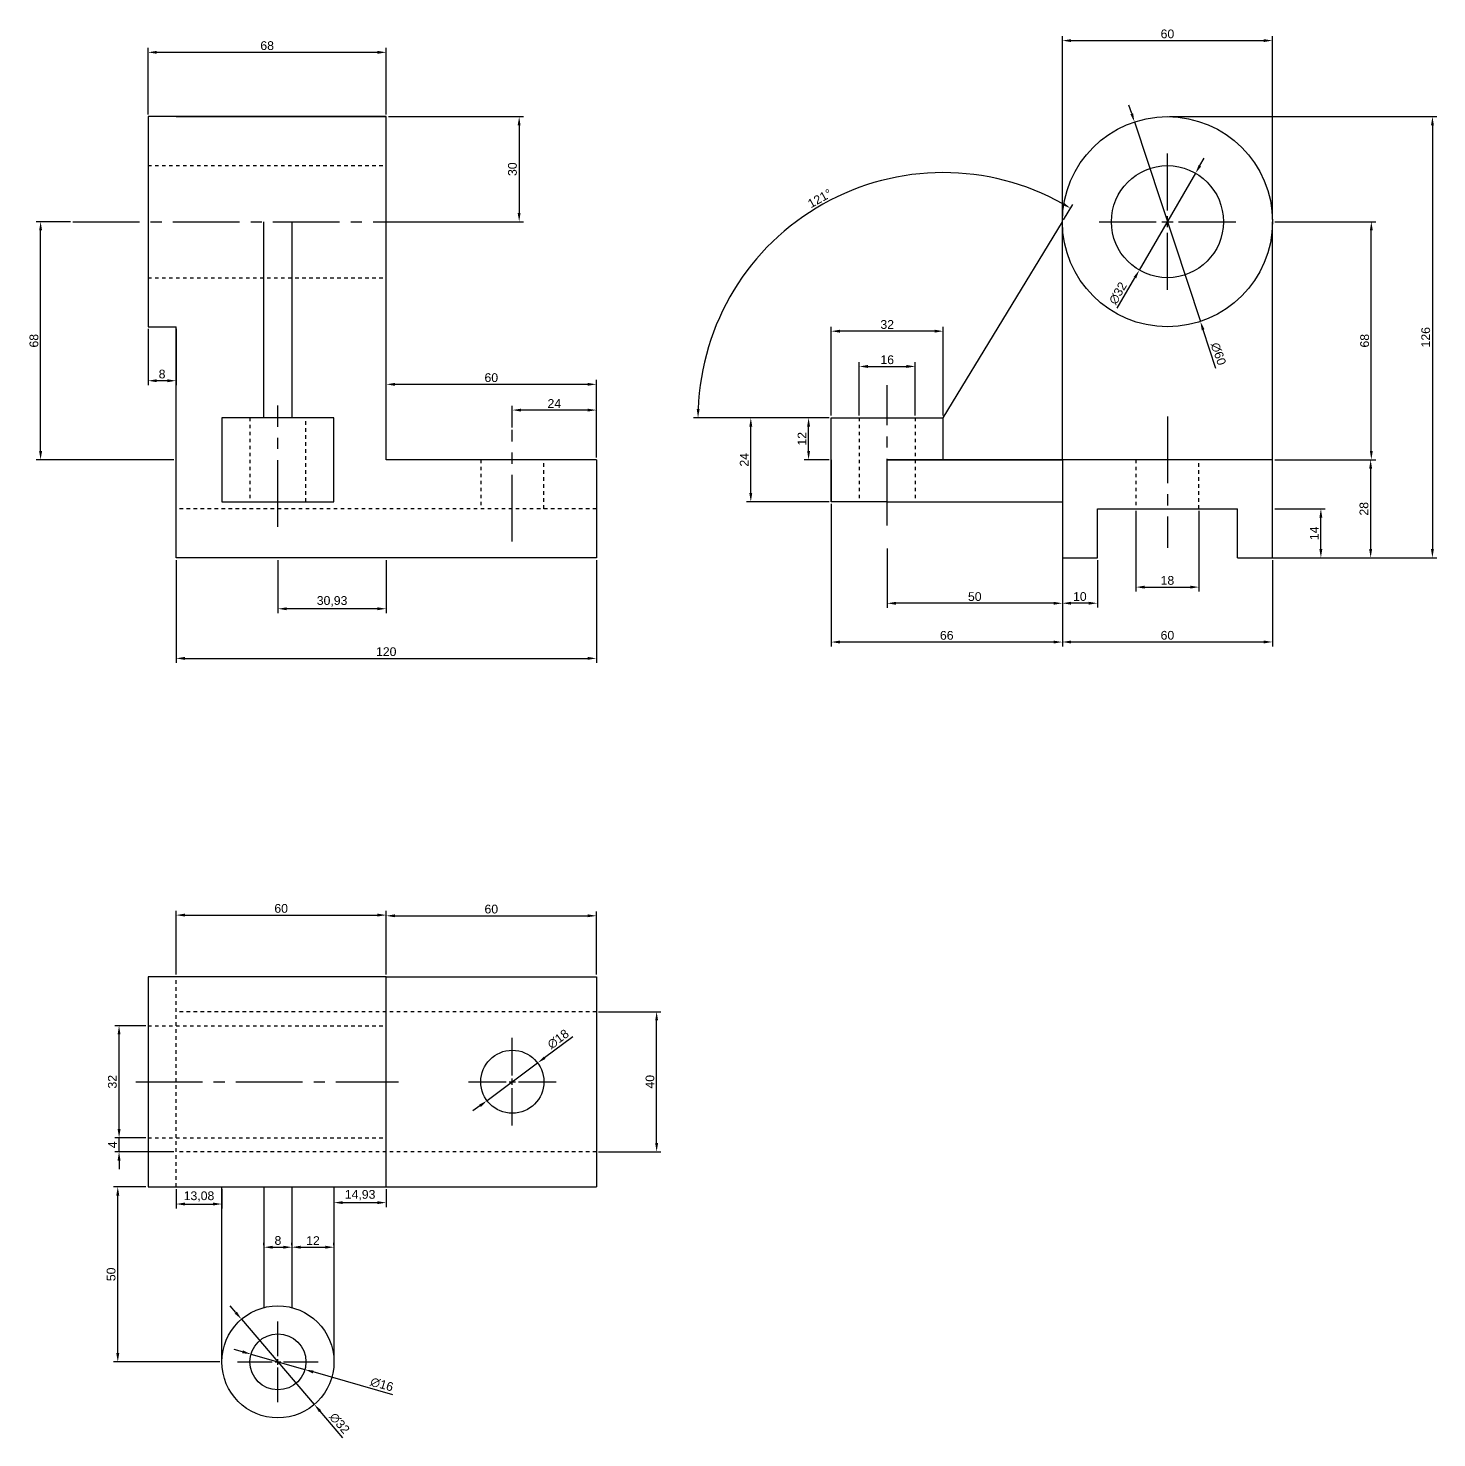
# Model space of a CAD drawing. Header units: millimetres. Extents: x 1940 to 2544, y 1760 to 2351.
# Drawn here: x 1940 to 2342.1, y 1760 to 2162.5 of the extents above; entities that cross this region are included whole.
import ezdxf

# ---------------------------------------------------------------- set-up
doc = ezdxf.new("R2010")
doc.units = ezdxf.units.MM
doc.linetypes.add('CENTRO2', pattern=[28.575, 19.05, -3.175, 3.175, -3.175])
doc.linetypes.add('JIS_02_1.0', pattern=[2, 1, -1])
doc.layers.add('yracejado', color=7, linetype='JIS_02_1.0')
doc.styles.get("Standard").update_dxf_attribs({"font": 'arial.ttf'})
doc.dimstyles.new('ISO-25', dxfattribs={"dimtxt": 2.5, "dimasz": 2.5, "dimexe": 1.25, "dimexo": 0.625, "dimtad": 1, "dimtxsty": 'Standard', "dimcen": 2.5, "dimadec": 0, "dimazin": 0, "dimtfac": 1, "dimtmove": 0, "dimatfit": 3, "dimfxl": 1, "dimarcsym": 0})

# ---------------------------------------------------------------- blocks, each defined once
blk = doc.blocks.new('*D3')
at = {"color": 0, "lineweight": -2, "transparency": 16777216}
for p, q in [((2235.23, 2107.91), (2235.23, 2160.25)), ((2237.73, 2159), (2292.73, 2159)), ((2295.23, 2107.91), (2295.23, 2160.25))]:
    blk.add_line(p, q, dxfattribs=at)
at = {"color": 0, "transparency": 16777216}
for points in [[(2237.73, 2159.41), (2237.73, 2158.58), (2235.23, 2159)], [(2292.73, 2159.41), (2292.73, 2158.58), (2295.23, 2159)]]:
    blk.add_solid(points, dxfattribs=at)
at = {"layer": 'Defpoints', "color": 0, "transparency": 16777216}
for p in [(2295.23, 2159), (2235.23, 2107.28), (2295.23, 2107.28)]:
    blk.add_point(p, dxfattribs=at)
at = {"color": 0, "transparency": 16777216, "insert": (2265.23, 2160.9), "char_height": 2.5, "attachment_point": 5}
blk.add_mtext('60', dxfattribs=at)
blk = doc.blocks.new('*D4')
at = {"color": 0, "lineweight": -2, "transparency": 16777216}
for p, q in [((2235.56, 2107.81), (2238.22, 2112.2)), ((2168.61, 2051.28), (2129.96, 2051.28))]:
    blk.add_line(p, q, dxfattribs=at)
blk.add_arc((2201.23, 2051.28), 70.02, 60.782, 177.9543, dxfattribs=at)
at = {"color": 0, "transparency": 16777216}
for points in [[(2235.62, 2112.75), (2235.2, 2112.03), (2237.57, 2111.13)], [(2131.67, 2053.77), (2130.84, 2053.79), (2131.21, 2051.28)]]:
    blk.add_solid(points, dxfattribs=at)
at = {"layer": 'Defpoints', "color": 0, "transparency": 16777216}
for p in [(2190.09, 2120.41), (2235.23, 2107.28), (2169.23, 2051.28), (2201.23, 2051.28), (2201.23, 2051.28)]:
    blk.add_point(p, dxfattribs=at)
at = {"color": 0, "transparency": 16777216, "insert": (2165.97, 2113.94), "char_height": 2.5, "attachment_point": 5, "rotation": 29.3681}
blk.add_mtext('121°', dxfattribs=at)
blk = doc.blocks.new('*D5')
at = {"color": 0, "lineweight": -2, "transparency": 16777216}
for p, q in [((2235.23, 2010.66), (2235.23, 1997.07)), ((2245.23, 2010.66), (2245.23, 1997.07)), ((2242.73, 1998.32), (2237.73, 1998.32))]:
    blk.add_line(p, q, dxfattribs=at)
at = {"color": 0, "transparency": 16777216}
for points in [[(2237.73, 1998.74), (2237.73, 1997.9), (2235.23, 1998.32)], [(2242.73, 1998.74), (2242.73, 1997.9), (2245.23, 1998.32)]]:
    blk.add_solid(points, dxfattribs=at)
at = {"layer": 'Defpoints', "color": 0, "transparency": 16777216}
for p in [(2235.23, 2011.28), (2245.23, 2011.28), (2235.23, 1998.32)]:
    blk.add_point(p, dxfattribs=at)
at = {"color": 0, "transparency": 16777216, "insert": (2240.23, 2000.22), "char_height": 2.5, "attachment_point": 5}
blk.add_mtext('10', dxfattribs=at)
blk = doc.blocks.new('*D6')
at = {"color": 0, "lineweight": -2, "transparency": 16777216}
for p, q in [((2295.86, 2025.28), (2310.3, 2025.28)), ((2309.05, 2013.78), (2309.05, 2022.78)), ((2295.86, 2011.28), (2310.3, 2011.28))]:
    blk.add_line(p, q, dxfattribs=at)
at = {"color": 0, "transparency": 16777216}
for points in [[(2308.63, 2022.78), (2309.46, 2022.78), (2309.05, 2025.28)], [(2308.63, 2013.78), (2309.46, 2013.78), (2309.05, 2011.28)]]:
    blk.add_solid(points, dxfattribs=at)
at = {"layer": 'Defpoints', "color": 0, "transparency": 16777216}
for p in [(2295.23, 2025.28), (2309.05, 2025.28), (2295.23, 2011.28)]:
    blk.add_point(p, dxfattribs=at)
at = {"color": 0, "transparency": 16777216, "insert": (2307.17, 2018.28), "char_height": 2.5, "attachment_point": 5, "rotation": 90}
blk.add_mtext('14', dxfattribs=at)
blk = doc.blocks.new('*D7')
at = {"color": 0, "lineweight": -2, "transparency": 16777216}
for p, q in [((2295.86, 2039.28), (2324.51, 2039.28)), ((2323.26, 2036.78), (2323.26, 2013.78)), ((2295.86, 2011.28), (2324.51, 2011.28))]:
    blk.add_line(p, q, dxfattribs=at)
at = {"color": 0, "transparency": 16777216}
for points in [[(2322.84, 2036.78), (2323.67, 2036.78), (2323.26, 2039.28)], [(2322.84, 2013.78), (2323.67, 2013.78), (2323.26, 2011.28)]]:
    blk.add_solid(points, dxfattribs=at)
at = {"layer": 'Defpoints', "color": 0, "transparency": 16777216}
for p in [(2295.23, 2039.28), (2295.23, 2011.28), (2323.26, 2011.28)]:
    blk.add_point(p, dxfattribs=at)
at = {"color": 0, "transparency": 16777216, "insert": (2321.35, 2025.28), "char_height": 2.5, "attachment_point": 5, "rotation": 90}
blk.add_mtext('28', dxfattribs=at)
blk = doc.blocks.new('*D8')
at = {"color": 0, "lineweight": -2, "transparency": 16777216}
for p, q in [((2235.23, 2010.66), (2235.23, 1986)), ((2295.23, 2010.66), (2295.23, 1986)), ((2237.73, 1987.25), (2292.73, 1987.25))]:
    blk.add_line(p, q, dxfattribs=at)
at = {"color": 0, "transparency": 16777216}
for points in [[(2237.73, 1987.67), (2237.73, 1986.83), (2235.23, 1987.25)], [(2292.73, 1987.67), (2292.73, 1986.83), (2295.23, 1987.25)]]:
    blk.add_solid(points, dxfattribs=at)
at = {"layer": 'Defpoints', "color": 0, "transparency": 16777216}
for p in [(2235.23, 2011.28), (2295.23, 2011.28), (2295.23, 1987.25)]:
    blk.add_point(p, dxfattribs=at)
at = {"color": 0, "transparency": 16777216, "insert": (2265.23, 1989.15), "char_height": 2.5, "attachment_point": 5}
blk.add_mtext('60', dxfattribs=at)
blk = doc.blocks.new('*D9')
at = {"color": 0, "lineweight": -2, "transparency": 16777216}
for p, q in [((2169.23, 2026.66), (2169.23, 1985.98)), ((2235.23, 2026.66), (2235.23, 1985.98)), ((2232.73, 1987.23), (2171.73, 1987.23))]:
    blk.add_line(p, q, dxfattribs=at)
at = {"color": 0, "transparency": 16777216}
for points in [[(2171.73, 1987.65), (2171.73, 1986.82), (2169.23, 1987.23)], [(2232.73, 1987.65), (2232.73, 1986.82), (2235.23, 1987.23)]]:
    blk.add_solid(points, dxfattribs=at)
at = {"layer": 'Defpoints', "color": 0, "transparency": 16777216}
for p in [(2169.23, 2027.28), (2235.23, 2027.28), (2169.23, 1987.23)]:
    blk.add_point(p, dxfattribs=at)
at = {"color": 0, "transparency": 16777216, "insert": (2202.23, 1989.13), "char_height": 2.5, "attachment_point": 5}
blk.add_mtext('66', dxfattribs=at)
blk = doc.blocks.new('*D10')
at = {"color": 0, "lineweight": -2, "transparency": 16777216}
for p, q in [((2235.23, 2026.66), (2235.23, 1997.05)), ((2185.23, 2013.97), (2185.23, 1997.05)), ((2232.73, 1998.3), (2187.73, 1998.3))]:
    blk.add_line(p, q, dxfattribs=at)
at = {"color": 0, "transparency": 16777216}
for points in [[(2187.73, 1998.72), (2187.73, 1997.88), (2185.23, 1998.3)], [(2232.73, 1998.72), (2232.73, 1997.88), (2235.23, 1998.3)]]:
    blk.add_solid(points, dxfattribs=at)
at = {"layer": 'Defpoints', "color": 0, "transparency": 16777216}
for p in [(2235.23, 2027.28), (2185.23, 2014.6), (2185.23, 1998.3)]:
    blk.add_point(p, dxfattribs=at)
at = {"color": 0, "transparency": 16777216, "insert": (2210.23, 2000.2), "char_height": 2.5, "attachment_point": 5}
blk.add_mtext('50', dxfattribs=at)
blk = doc.blocks.new('*D11')
at = {"color": 0, "lineweight": -2, "transparency": 16777216}
for p, q in [((2168.61, 2051.28), (2161.53, 2051.28)), ((2162.78, 2041.78), (2162.78, 2048.78)), ((2168.61, 2039.28), (2161.53, 2039.28))]:
    blk.add_line(p, q, dxfattribs=at)
at = {"color": 0, "transparency": 16777216}
for points in [[(2162.37, 2048.78), (2163.2, 2048.78), (2162.78, 2051.28)], [(2162.37, 2041.78), (2163.2, 2041.78), (2162.78, 2039.28)]]:
    blk.add_solid(points, dxfattribs=at)
at = {"layer": 'Defpoints', "color": 0, "transparency": 16777216}
for p in [(2162.78, 2051.28), (2169.23, 2051.28), (2169.23, 2039.28)]:
    blk.add_point(p, dxfattribs=at)
at = {"color": 0, "transparency": 16777216, "insert": (2160.9, 2045.28), "char_height": 2.5, "attachment_point": 5, "rotation": 90}
blk.add_mtext('12', dxfattribs=at)
blk = doc.blocks.new('*D12')
at = {"color": 0, "lineweight": -2, "transparency": 16777216}
for p, q in [((2168.61, 2051.28), (2145.03, 2051.28)), ((2146.28, 2029.78), (2146.28, 2048.78)), ((2168.61, 2027.28), (2145.03, 2027.28))]:
    blk.add_line(p, q, dxfattribs=at)
at = {"color": 0, "transparency": 16777216}
for points in [[(2145.86, 2048.78), (2146.69, 2048.78), (2146.28, 2051.28)], [(2145.86, 2029.78), (2146.69, 2029.78), (2146.28, 2027.28)]]:
    blk.add_solid(points, dxfattribs=at)
at = {"layer": 'Defpoints', "color": 0, "transparency": 16777216}
for p in [(2146.28, 2051.28), (2169.23, 2051.28), (2169.23, 2027.28)]:
    blk.add_point(p, dxfattribs=at)
at = {"color": 0, "transparency": 16777216, "insert": (2144.4, 2039.28), "char_height": 2.5, "attachment_point": 5, "rotation": 90}
blk.add_mtext('24', dxfattribs=at)
blk = doc.blocks.new('*D13')
at = {"color": 0, "lineweight": -2, "transparency": 16777216}
for p, q in [((2265.86, 2137.28), (2342.14, 2137.28)), ((2340.89, 2134.78), (2340.89, 2013.78)), ((2285.86, 2011.28), (2342.14, 2011.28))]:
    blk.add_line(p, q, dxfattribs=at)
at = {"color": 0, "transparency": 16777216}
for points in [[(2340.48, 2134.78), (2341.31, 2134.78), (2340.89, 2137.28)], [(2340.48, 2013.78), (2341.31, 2013.78), (2340.89, 2011.28)]]:
    blk.add_solid(points, dxfattribs=at)
at = {"layer": 'Defpoints', "color": 0, "transparency": 16777216}
for p in [(2265.23, 2137.28), (2285.23, 2011.28), (2340.89, 2011.28)]:
    blk.add_point(p, dxfattribs=at)
at = {"color": 0, "transparency": 16777216, "insert": (2338.99, 2074.28), "char_height": 2.5, "attachment_point": 5, "rotation": 90}
blk.add_mtext('126', dxfattribs=at)
blk = doc.blocks.new('*U14')
at = {"color": 0, "linetype": 'CENTRO2', "transparency": 16777216}
blk.add_line((0, 26.37), (0, -11.19), dxfattribs=at)
blk = doc.blocks.new('*D15')
at = {"color": 0, "lineweight": -2, "transparency": 16777216}
for p, q in [((2255.03, 2138.14), (2254.25, 2140.51)), ((2255.82, 2135.77), (2274.64, 2078.8)), ((2279.09, 2065.33), (2275.43, 2076.42))]:
    blk.add_line(p, q, dxfattribs=at)
at = {"color": 0, "transparency": 16777216}
for points in [[(2255.43, 2138.27), (2254.64, 2138.01), (2255.82, 2135.77)], [(2275.82, 2076.55), (2275.03, 2076.29), (2274.64, 2078.8)]]:
    blk.add_solid(points, dxfattribs=at)
at = {"layer": 'Defpoints', "color": 0, "transparency": 16777216}
for p in [(2255.82, 2135.77), (2274.64, 2078.8)]:
    blk.add_point(p, dxfattribs=at)
at = {"color": 0, "transparency": 16777216, "insert": (2279.78, 2069.53), "char_height": 2.5, "attachment_point": 5, "rotation": 288.2875}
blk.add_mtext('∅60', dxfattribs=at)
blk = doc.blocks.new('*D18')
at = {"color": 0, "lineweight": -2, "transparency": 16777216}
for p, q in [((2295.86, 2107.28), (2324.7, 2107.28)), ((2323.45, 2041.78), (2323.45, 2104.78)), ((2295.86, 2039.28), (2324.7, 2039.28))]:
    blk.add_line(p, q, dxfattribs=at)
at = {"color": 0, "transparency": 16777216}
for points in [[(2323.04, 2104.78), (2323.87, 2104.78), (2323.45, 2107.28)], [(2323.04, 2041.78), (2323.87, 2041.78), (2323.45, 2039.28)]]:
    blk.add_solid(points, dxfattribs=at)
at = {"layer": 'Defpoints', "color": 0, "transparency": 16777216}
for p in [(2295.23, 2107.28), (2323.45, 2107.28), (2295.23, 2039.28)]:
    blk.add_point(p, dxfattribs=at)
at = {"color": 0, "transparency": 16777216, "insert": (2321.55, 2073.28), "char_height": 2.5, "attachment_point": 5, "rotation": 90}
blk.add_mtext('68', dxfattribs=at)
blk = doc.blocks.new('*D19')
at = {"color": 0, "lineweight": -2, "transparency": 16777216}
for p, q in [((2169.23, 2051.91), (2169.23, 2077.26)), ((2201.23, 2051.91), (2201.23, 2077.26)), ((2198.73, 2076.01), (2171.73, 2076.01))]:
    blk.add_line(p, q, dxfattribs=at)
at = {"color": 0, "transparency": 16777216}
for points in [[(2171.73, 2076.43), (2171.73, 2075.59), (2169.23, 2076.01)], [(2198.73, 2076.43), (2198.73, 2075.59), (2201.23, 2076.01)]]:
    blk.add_solid(points, dxfattribs=at)
at = {"layer": 'Defpoints', "color": 0, "transparency": 16777216}
for p in [(2169.23, 2076.01), (2169.23, 2051.28), (2201.23, 2051.28)]:
    blk.add_point(p, dxfattribs=at)
at = {"color": 0, "transparency": 16777216, "insert": (2185.23, 2077.91), "char_height": 2.5, "attachment_point": 5}
blk.add_mtext('32', dxfattribs=at)
blk = doc.blocks.new('*U20')
at = {"color": 0, "linetype": 'CENTRO2', "transparency": 16777216}
blk.add_line((0, -21.73), (0, 18.34), dxfattribs=at)
blk = doc.blocks.new('*U21')
at = {"layer": 'yracejado', "color": 0, "linetype": 'CENTRO2', "transparency": 16777216}
for p, q in [((0, 3.2), (0, 19.5)), ((-19.5, 0), (-3.2, 0)), ((3.2, 0), (19.5, 0)), ((0, -19.5), (0, -3.2))]:
    blk.add_line(p, q, dxfattribs=at)
at = {"layer": 'yracejado', "color": 0, "linetype": 'Continuous', "transparency": 16777216}
for p, q in [((-1.6, 0), (1.6, 0)), ((0, -1.6), (0, 1.6))]:
    blk.add_line(p, q, dxfattribs=at)
blk = doc.blocks.new('*D22')
at = {"color": 0, "lineweight": -2, "transparency": 16777216}
for p, q in [((2274.51, 2123.28), (2275.77, 2125.45)), ((2273.26, 2121.12), (2257.2, 2093.44)), ((2250.92, 2082.61), (2255.95, 2091.28))]:
    blk.add_line(p, q, dxfattribs=at)
at = {"color": 0, "transparency": 16777216}
for points in [[(2274.15, 2123.49), (2274.87, 2123.07), (2273.26, 2121.12)], [(2255.59, 2091.49), (2256.31, 2091.07), (2257.2, 2093.44)]]:
    blk.add_solid(points, dxfattribs=at)
at = {"layer": 'Defpoints', "color": 0, "transparency": 16777216}
for p in [(2273.26, 2121.12), (2257.2, 2093.44)]:
    blk.add_point(p, dxfattribs=at)
at = {"color": 0, "transparency": 16777216, "insert": (2251.1, 2086.85), "char_height": 2.5, "attachment_point": 5, "rotation": 59.8805}
blk.add_mtext('∅32', dxfattribs=at)
blk = doc.blocks.new('*U23')
at = {"layer": 'yracejado', "color": 0, "linetype": 'CENTRO2', "transparency": 16777216}
blk.add_line((-40.5, 0), (70.21, 0), dxfattribs=at)
blk = doc.blocks.new('*U24')
at = {"layer": 'yracejado', "color": 0, "linetype": 'CENTRO2', "transparency": 16777216}
blk.add_line((0, -19.13), (0, 15.5), dxfattribs=at)
blk = doc.blocks.new('*U25')
at = {"layer": 'yracejado', "color": 0, "linetype": 'CENTRO2', "transparency": 16777216}
blk.add_line((0, -16.34), (0, 15.55), dxfattribs=at)
blk = doc.blocks.new('*D27')
at = {"color": 0, "lineweight": -2, "transparency": 16777216}
for p, q in [((1974.19, 2137.91), (1974.19, 2156.9)), ((1976.69, 2155.65), (2039.69, 2155.65)), ((2042.19, 2137.91), (2042.19, 2156.9))]:
    blk.add_line(p, q, dxfattribs=at)
at = {"color": 0, "transparency": 16777216}
for points in [[(1976.69, 2156.06), (1976.69, 2155.23), (1974.19, 2155.65)], [(2039.69, 2156.06), (2039.69, 2155.23), (2042.19, 2155.65)]]:
    blk.add_solid(points, dxfattribs=at)
at = {"layer": 'Defpoints', "color": 0, "transparency": 16777216}
for p in [(2042.19, 2155.65), (1974.19, 2137.28), (2042.19, 2137.28)]:
    blk.add_point(p, dxfattribs=at)
at = {"color": 0, "transparency": 16777216, "insert": (2008.19, 2157.55), "char_height": 2.5, "attachment_point": 5}
blk.add_mtext('68', dxfattribs=at)
blk = doc.blocks.new('*D28')
at = {"color": 0, "lineweight": -2, "transparency": 16777216}
for p, q in [((1974.19, 2076.66), (1974.19, 2060.61)), ((1982.19, 2076.66), (1982.19, 2060.61)), ((1979.69, 2061.86), (1976.69, 2061.86))]:
    blk.add_line(p, q, dxfattribs=at)
at = {"color": 0, "transparency": 16777216}
for points in [[(1976.69, 2062.28), (1976.69, 2061.44), (1974.19, 2061.86)], [(1979.69, 2062.28), (1979.69, 2061.44), (1982.19, 2061.86)]]:
    blk.add_solid(points, dxfattribs=at)
at = {"layer": 'Defpoints', "color": 0, "transparency": 16777216}
for p in [(1974.19, 2077.28), (1982.19, 2077.28), (1974.19, 2061.86)]:
    blk.add_point(p, dxfattribs=at)
at = {"color": 0, "transparency": 16777216, "insert": (1978.19, 2063.76), "char_height": 2.5, "attachment_point": 5}
blk.add_mtext('8', dxfattribs=at)
blk = doc.blocks.new('*D30')
at = {"color": 0, "lineweight": -2, "transparency": 16777216}
for p, q in [((1982.19, 2010.66), (1982.19, 1981.32)), ((2102.19, 2010.66), (2102.19, 1981.32)), ((1984.69, 1982.57), (2099.69, 1982.57))]:
    blk.add_line(p, q, dxfattribs=at)
at = {"color": 0, "transparency": 16777216}
for points in [[(1984.69, 1982.99), (1984.69, 1982.15), (1982.19, 1982.57)], [(2099.69, 1982.99), (2099.69, 1982.15), (2102.19, 1982.57)]]:
    blk.add_solid(points, dxfattribs=at)
at = {"layer": 'Defpoints', "color": 0, "transparency": 16777216}
for p in [(1982.19, 2011.28), (2102.19, 2011.28), (2102.19, 1982.57)]:
    blk.add_point(p, dxfattribs=at)
at = {"color": 0, "transparency": 16777216, "insert": (2042.19, 1984.47), "char_height": 2.5, "attachment_point": 5}
blk.add_mtext('120', dxfattribs=at)
blk = doc.blocks.new('*D35')
at = {"color": 0, "lineweight": -2, "transparency": 16777216}
for p, q in [((2256.23, 2024.66), (2256.23, 2001.67)), ((2274.23, 2024.66), (2274.23, 2001.67)), ((2258.73, 2002.92), (2271.73, 2002.92))]:
    blk.add_line(p, q, dxfattribs=at)
at = {"color": 0, "transparency": 16777216}
for points in [[(2258.73, 2003.34), (2258.73, 2002.5), (2256.23, 2002.92)], [(2271.73, 2003.34), (2271.73, 2002.5), (2274.23, 2002.92)]]:
    blk.add_solid(points, dxfattribs=at)
at = {"layer": 'Defpoints', "color": 0, "transparency": 16777216}
for p in [(2256.23, 2025.28), (2274.23, 2025.28), (2274.23, 2002.92)]:
    blk.add_point(p, dxfattribs=at)
at = {"color": 0, "transparency": 16777216, "insert": (2265.23, 2004.82), "char_height": 2.5, "attachment_point": 5}
blk.add_mtext('18', dxfattribs=at)
blk = doc.blocks.new('*D36')
at = {"color": 0, "lineweight": -2, "transparency": 16777216}
for p, q in [((2177.23, 2051.91), (2177.23, 2067.19)), ((2179.73, 2065.94), (2190.73, 2065.94)), ((2193.23, 2051.91), (2193.23, 2067.19))]:
    blk.add_line(p, q, dxfattribs=at)
at = {"color": 0, "transparency": 16777216}
for points in [[(2179.73, 2066.36), (2179.73, 2065.52), (2177.23, 2065.94)], [(2190.73, 2066.36), (2190.73, 2065.52), (2193.23, 2065.94)]]:
    blk.add_solid(points, dxfattribs=at)
at = {"layer": 'Defpoints', "color": 0, "transparency": 16777216}
for p in [(2193.23, 2065.94), (2177.23, 2051.28), (2193.23, 2051.28)]:
    blk.add_point(p, dxfattribs=at)
at = {"color": 0, "transparency": 16777216, "insert": (2185.23, 2067.84), "char_height": 2.5, "attachment_point": 5}
blk.add_mtext('16', dxfattribs=at)
blk = doc.blocks.new('*D37')
at = {"color": 0, "lineweight": -2, "transparency": 16777216}
for p, q in [((2042.82, 2137.28), (2081.39, 2137.28)), ((2080.14, 2134.78), (2080.14, 2109.78)), ((2042.82, 2107.28), (2081.39, 2107.28))]:
    blk.add_line(p, q, dxfattribs=at)
at = {"color": 0, "transparency": 16777216}
for points in [[(2079.72, 2134.78), (2080.55, 2134.78), (2080.14, 2137.28)], [(2079.72, 2109.78), (2080.55, 2109.78), (2080.14, 2107.28)]]:
    blk.add_solid(points, dxfattribs=at)
at = {"layer": 'Defpoints', "color": 0, "transparency": 16777216}
for p in [(2042.19, 2137.28), (2042.19, 2107.28), (2080.14, 2107.28)]:
    blk.add_point(p, dxfattribs=at)
at = {"color": 0, "transparency": 16777216, "insert": (2078.23, 2122.28), "char_height": 2.5, "attachment_point": 5, "rotation": 90}
blk.add_mtext('30', dxfattribs=at)
blk = doc.blocks.new('*D39')
at = {"color": 0, "lineweight": -2, "transparency": 16777216}
for p, q in [((1952.06, 2107.28), (1942.26, 2107.28)), ((1943.51, 2041.78), (1943.51, 2104.78)), ((1981.57, 2039.28), (1942.26, 2039.28))]:
    blk.add_line(p, q, dxfattribs=at)
at = {"color": 0, "transparency": 16777216}
for points in [[(1943.09, 2104.78), (1943.93, 2104.78), (1943.51, 2107.28)], [(1943.09, 2041.78), (1943.93, 2041.78), (1943.51, 2039.28)]]:
    blk.add_solid(points, dxfattribs=at)
at = {"layer": 'Defpoints', "color": 0, "transparency": 16777216}
for p in [(1943.51, 2107.28), (1952.69, 2107.28), (1982.19, 2039.28)]:
    blk.add_point(p, dxfattribs=at)
at = {"color": 0, "transparency": 16777216, "insert": (1941.61, 2073.28), "char_height": 2.5, "attachment_point": 5, "rotation": 90}
blk.add_mtext('68', dxfattribs=at)
blk = doc.blocks.new('*D41')
at = {"color": 0, "lineweight": -2, "transparency": 16777216}
for p, q in [((2011.27, 2010.66), (2011.27, 1995.49)), ((2042.19, 2010.66), (2042.19, 1995.49)), ((2039.69, 1996.74), (2013.77, 1996.74))]:
    blk.add_line(p, q, dxfattribs=at)
at = {"color": 0, "transparency": 16777216}
for points in [[(2013.77, 1997.15), (2013.77, 1996.32), (2011.27, 1996.74)], [(2039.69, 1997.15), (2039.69, 1996.32), (2042.19, 1996.74)]]:
    blk.add_solid(points, dxfattribs=at)
at = {"layer": 'Defpoints', "color": 0, "transparency": 16777216}
for p in [(2011.27, 2011.28), (2042.19, 2011.28), (2011.27, 1996.74)]:
    blk.add_point(p, dxfattribs=at)
at = {"color": 0, "transparency": 16777216, "insert": (2026.73, 1998.86), "char_height": 2.5, "attachment_point": 5}
blk.add_mtext('30,93', dxfattribs=at)
blk = doc.blocks.new('*D42')
at = {"color": 0, "lineweight": -2, "transparency": 16777216}
for p, q in [((2078.19, 2048.46), (2078.19, 2054.73)), ((2099.69, 2053.48), (2080.69, 2053.48)), ((2102.19, 2039.91), (2102.19, 2054.73))]:
    blk.add_line(p, q, dxfattribs=at)
at = {"color": 0, "transparency": 16777216}
for points in [[(2080.69, 2053.89), (2080.69, 2053.06), (2078.19, 2053.48)], [(2099.69, 2053.89), (2099.69, 2053.06), (2102.19, 2053.48)]]:
    blk.add_solid(points, dxfattribs=at)
at = {"layer": 'Defpoints', "color": 0, "transparency": 16777216}
for p in [(2078.19, 2053.48), (2078.19, 2047.84), (2102.19, 2039.28)]:
    blk.add_point(p, dxfattribs=at)
at = {"color": 0, "transparency": 16777216, "insert": (2090.19, 2055.36), "char_height": 2.5, "attachment_point": 5}
blk.add_mtext('24', dxfattribs=at)
blk = doc.blocks.new('*D43')
at = {"color": 0, "lineweight": -2, "transparency": 16777216}
for p, q in [((2042.19, 2039.91), (2042.19, 2062.08)), ((2102.19, 2039.91), (2102.19, 2062.08)), ((2099.69, 2060.83), (2044.69, 2060.83))]:
    blk.add_line(p, q, dxfattribs=at)
at = {"color": 0, "transparency": 16777216}
for points in [[(2044.69, 2061.25), (2044.69, 2060.41), (2042.19, 2060.83)], [(2099.69, 2061.25), (2099.69, 2060.41), (2102.19, 2060.83)]]:
    blk.add_solid(points, dxfattribs=at)
at = {"layer": 'Defpoints', "color": 0, "transparency": 16777216}
for p in [(2042.19, 2060.83), (2042.19, 2039.28), (2102.19, 2039.28)]:
    blk.add_point(p, dxfattribs=at)
at = {"color": 0, "transparency": 16777216, "insert": (2072.19, 2062.73), "char_height": 2.5, "attachment_point": 5}
blk.add_mtext('60', dxfattribs=at)
blk = doc.blocks.new('*D45')
at = {"color": 0, "lineweight": -2, "transparency": 16777216}
for p, q in [((1982.19, 1892.28), (1982.19, 1910.5)), ((1984.69, 1909.25), (2039.69, 1909.25)), ((2042.19, 1892.28), (2042.19, 1910.5))]:
    blk.add_line(p, q, dxfattribs=at)
at = {"color": 0, "transparency": 16777216}
for points in [[(1984.69, 1909.67), (1984.69, 1908.84), (1982.19, 1909.25)], [(2039.69, 1909.67), (2039.69, 1908.84), (2042.19, 1909.25)]]:
    blk.add_solid(points, dxfattribs=at)
at = {"layer": 'Defpoints', "color": 0, "transparency": 16777216}
for p in [(2042.19, 1909.25), (1982.19, 1891.66), (2042.19, 1891.66)]:
    blk.add_point(p, dxfattribs=at)
at = {"color": 0, "transparency": 16777216, "insert": (2012.19, 1911.15), "char_height": 2.5, "attachment_point": 5}
blk.add_mtext('60', dxfattribs=at)
blk = doc.blocks.new('*D46')
at = {"color": 0, "lineweight": -2, "transparency": 16777216}
for p, q in [((2042.19, 1892.28), (2042.19, 1910.3)), ((2044.69, 1909.05), (2099.69, 1909.05)), ((2102.19, 1892.28), (2102.19, 1910.3))]:
    blk.add_line(p, q, dxfattribs=at)
at = {"color": 0, "transparency": 16777216}
for points in [[(2044.69, 1909.47), (2044.69, 1908.64), (2042.19, 1909.05)], [(2099.69, 1909.47), (2099.69, 1908.64), (2102.19, 1909.05)]]:
    blk.add_solid(points, dxfattribs=at)
at = {"layer": 'Defpoints', "color": 0, "transparency": 16777216}
for p in [(2102.19, 1909.05), (2042.19, 1891.66), (2102.19, 1891.66)]:
    blk.add_point(p, dxfattribs=at)
at = {"color": 0, "transparency": 16777216, "insert": (2072.19, 1910.96), "char_height": 2.5, "attachment_point": 5}
blk.add_mtext('60', dxfattribs=at)
blk = doc.blocks.new('*D49')
at = {"color": 0, "lineweight": -2, "transparency": 16777216}
for p, q in [((2001.17, 1784.55), (1998.77, 1785.24)), ((2003.57, 1783.86), (2018.96, 1779.46)), ((2044.03, 1772.28), (2021.36, 1778.77))]:
    blk.add_line(p, q, dxfattribs=at)
at = {"color": 0, "transparency": 16777216}
for points in [[(2001.28, 1784.95), (2001.06, 1784.15), (2003.57, 1783.86)], [(2021.47, 1779.17), (2021.25, 1778.37), (2018.96, 1779.46)]]:
    blk.add_solid(points, dxfattribs=at)
at = {"layer": 'Defpoints', "color": 0, "transparency": 16777216}
for p in [(2003.57, 1783.86), (2018.96, 1779.46)]:
    blk.add_point(p, dxfattribs=at)
at = {"color": 0, "transparency": 16777216, "insert": (2040.95, 1775.21), "char_height": 2.5, "attachment_point": 5, "rotation": 344.0291}
blk.add_mtext('∅16', dxfattribs=at)
blk = doc.blocks.new('*D50')
at = {"color": 0, "lineweight": -2, "transparency": 16777216}
for p, q in [((2007.27, 1815.03), (2007.27, 1815.65)), ((2015.27, 1815.03), (2015.27, 1815.65)), ((2009.77, 1814.4), (2012.77, 1814.4))]:
    blk.add_line(p, q, dxfattribs=at)
at = {"color": 0, "transparency": 16777216}
for points in [[(2009.77, 1814.82), (2009.77, 1813.99), (2007.27, 1814.4)], [(2012.77, 1814.82), (2012.77, 1813.99), (2015.27, 1814.4)]]:
    blk.add_solid(points, dxfattribs=at)
at = {"layer": 'Defpoints', "color": 0, "transparency": 16777216}
for p in [(2007.27, 1814.4), (2015.27, 1814.4), (2015.27, 1814.4)]:
    blk.add_point(p, dxfattribs=at)
at = {"color": 0, "transparency": 16777216, "insert": (2011.27, 1816.31), "char_height": 2.5, "attachment_point": 5}
blk.add_mtext('8', dxfattribs=at)
blk = doc.blocks.new('*D51')
at = {"color": 0, "lineweight": -2, "transparency": 16777216}
for p, q in [((2015.27, 1815.03), (2015.27, 1815.66)), ((2027.27, 1815.03), (2027.27, 1815.66)), ((2017.77, 1814.41), (2024.77, 1814.41))]:
    blk.add_line(p, q, dxfattribs=at)
at = {"color": 0, "transparency": 16777216}
for points in [[(2017.77, 1814.83), (2017.77, 1813.99), (2015.27, 1814.41)], [(2024.77, 1814.83), (2024.77, 1813.99), (2027.27, 1814.41)]]:
    blk.add_solid(points, dxfattribs=at)
at = {"layer": 'Defpoints', "color": 0, "transparency": 16777216}
for p in [(2015.27, 1814.4), (2027.27, 1814.41), (2027.27, 1814.4)]:
    blk.add_point(p, dxfattribs=at)
at = {"color": 0, "transparency": 16777216, "insert": (2021.27, 1816.29), "char_height": 2.5, "attachment_point": 5}
blk.add_mtext('12', dxfattribs=at)
blk = doc.blocks.new('*D52')
at = {"color": 0, "lineweight": -2, "transparency": 16777216}
for p, q in [((1982.19, 1831.03), (1982.19, 1825.49)), ((1995.27, 1831.03), (1995.27, 1825.49)), ((1984.69, 1826.74), (1992.77, 1826.74))]:
    blk.add_line(p, q, dxfattribs=at)
at = {"color": 0, "transparency": 16777216}
for points in [[(1984.69, 1827.16), (1984.69, 1826.32), (1982.19, 1826.74)], [(1992.77, 1827.16), (1992.77, 1826.32), (1995.27, 1826.74)]]:
    blk.add_solid(points, dxfattribs=at)
at = {"layer": 'Defpoints', "color": 0, "transparency": 16777216}
for p in [(1982.19, 1831.66), (1995.27, 1831.66), (1995.27, 1826.74)]:
    blk.add_point(p, dxfattribs=at)
at = {"color": 0, "transparency": 16777216, "insert": (1988.73, 1828.87), "char_height": 2.5, "attachment_point": 5}
blk.add_mtext('13,08', dxfattribs=at)
blk = doc.blocks.new('*D53')
at = {"color": 0, "lineweight": -2, "transparency": 16777216}
for p, q in [((1973.57, 1877.66), (1964.66, 1877.66)), ((1965.91, 1848.16), (1965.91, 1875.16)), ((1973.57, 1845.66), (1964.66, 1845.66))]:
    blk.add_line(p, q, dxfattribs=at)
at = {"color": 0, "transparency": 16777216}
for points in [[(1965.49, 1875.16), (1966.33, 1875.16), (1965.91, 1877.66)], [(1965.49, 1848.16), (1966.33, 1848.16), (1965.91, 1845.66)]]:
    blk.add_solid(points, dxfattribs=at)
at = {"layer": 'Defpoints', "color": 0, "transparency": 16777216}
for p in [(1965.91, 1877.66), (1974.19, 1877.66), (1974.19, 1845.66)]:
    blk.add_point(p, dxfattribs=at)
at = {"color": 0, "transparency": 16777216, "insert": (1964.01, 1861.66), "char_height": 2.5, "attachment_point": 5, "rotation": 90}
blk.add_mtext('32', dxfattribs=at)
blk = doc.blocks.new('*D54')
at = {"color": 0, "lineweight": -2, "transparency": 16777216}
for p, q in [((2102.82, 1881.66), (2120.64, 1881.66)), ((2119.39, 1844.16), (2119.39, 1879.16)), ((2102.82, 1841.66), (2120.64, 1841.66))]:
    blk.add_line(p, q, dxfattribs=at)
at = {"color": 0, "transparency": 16777216}
for points in [[(2118.98, 1879.16), (2119.81, 1879.16), (2119.39, 1881.66)], [(2118.98, 1844.16), (2119.81, 1844.16), (2119.39, 1841.66)]]:
    blk.add_solid(points, dxfattribs=at)
at = {"layer": 'Defpoints', "color": 0, "transparency": 16777216}
for p in [(2102.19, 1881.66), (2119.39, 1881.66), (2102.19, 1841.66)]:
    blk.add_point(p, dxfattribs=at)
at = {"color": 0, "transparency": 16777216, "insert": (2117.49, 1861.66), "char_height": 2.5, "attachment_point": 5, "rotation": 90}
blk.add_mtext('40', dxfattribs=at)
blk = doc.blocks.new('*U55')
at = {"color": 0, "linetype": 'CENTRO2', "transparency": 16777216}
for p, q in [((0, 1.8), (0, 12.5)), ((-12.5, 0), (-1.8, 0)), ((1.8, 0), (12.5, 0)), ((0, -12.5), (0, -1.8))]:
    blk.add_line(p, q, dxfattribs=at)
at = {"color": 0, "linetype": 'Continuous', "transparency": 16777216}
for p, q in [((-0.9, 0), (0.9, 0)), ((0, -0.9), (0, 0.9))]:
    blk.add_line(p, q, dxfattribs=at)
blk = doc.blocks.new('*U56')
at = {"color": 0, "linetype": 'CENTRO2', "transparency": 16777216}
for p, q in [((0, 1.6), (0, 11.5)), ((-11.5, 0), (-1.6, 0)), ((1.6, 0), (11.5, 0)), ((0, -11.5), (0, -1.6))]:
    blk.add_line(p, q, dxfattribs=at)
at = {"color": 0, "linetype": 'Continuous', "transparency": 16777216}
for p, q in [((-0.8, 0), (0.8, 0)), ((0, -0.8), (0, 0.8))]:
    blk.add_line(p, q, dxfattribs=at)
blk = doc.blocks.new('*D57')
at = {"color": 0, "lineweight": -2, "transparency": 16777216}
for p, q in [((1999.24, 1795.72), (1997.62, 1797.62)), ((2000.87, 1793.82), (2021.66, 1769.5)), ((2029.8, 1759.98), (2023.29, 1767.6))]:
    blk.add_line(p, q, dxfattribs=at)
at = {"color": 0, "transparency": 16777216}
for points in [[(1999.56, 1795.99), (1998.93, 1795.45), (2000.87, 1793.82)], [(2023.6, 1767.87), (2022.97, 1767.33), (2021.66, 1769.5)]]:
    blk.add_solid(points, dxfattribs=at)
at = {"layer": 'Defpoints', "color": 0, "transparency": 16777216}
for p in [(2000.87, 1793.82), (2021.66, 1769.5)]:
    blk.add_point(p, dxfattribs=at)
at = {"color": 0, "transparency": 16777216, "insert": (2028.85, 1764.12), "char_height": 2.5, "attachment_point": 5, "rotation": 310.5252}
blk.add_mtext('∅32', dxfattribs=at)
blk = doc.blocks.new('*D58')
at = {"color": 0, "lineweight": -2, "transparency": 16777216}
for p, q in [((2095.49, 1874.51), (2087.42, 1868.52)), ((2070.97, 1856.29), (2085.41, 1867.03)), ((2068.96, 1854.8), (2066.95, 1853.31))]:
    blk.add_line(p, q, dxfattribs=at)
at = {"color": 0, "transparency": 16777216}
for points in [[(2087.17, 1868.85), (2087.67, 1868.18), (2085.41, 1867.03)], [(2068.71, 1855.13), (2069.21, 1854.46), (2070.97, 1856.29)]]:
    blk.add_solid(points, dxfattribs=at)
at = {"layer": 'Defpoints', "color": 0, "transparency": 16777216}
for p in [(2085.41, 1867.03), (2070.97, 1856.29)]:
    blk.add_point(p, dxfattribs=at)
at = {"color": 0, "transparency": 16777216, "insert": (2091.28, 1873.84), "char_height": 2.5, "attachment_point": 5, "rotation": 36.6149}
blk.add_mtext('∅18', dxfattribs=at)
blk = doc.blocks.new('*U59')
at = {"color": 0, "linetype": 'CENTRO2', "transparency": 16777216}
blk.add_line((-37.5, 0), (37.5, 0), dxfattribs=at)
blk = doc.blocks.new('*D60')
at = {"color": 0, "lineweight": -2, "transparency": 16777216}
for p, q in [((1973.57, 1831.66), (1964.29, 1831.66)), ((1965.54, 1784.16), (1965.54, 1829.16)), ((1994.64, 1781.66), (1964.29, 1781.66))]:
    blk.add_line(p, q, dxfattribs=at)
at = {"color": 0, "transparency": 16777216}
for points in [[(1965.12, 1829.16), (1965.96, 1829.16), (1965.54, 1831.66)], [(1965.12, 1784.16), (1965.96, 1784.16), (1965.54, 1781.66)]]:
    blk.add_solid(points, dxfattribs=at)
at = {"layer": 'Defpoints', "color": 0, "transparency": 16777216}
for p in [(1965.54, 1831.66), (1974.19, 1831.66), (1995.27, 1781.66)]:
    blk.add_point(p, dxfattribs=at)
at = {"color": 0, "transparency": 16777216, "insert": (1963.64, 1806.66), "char_height": 2.5, "attachment_point": 5, "rotation": 90}
blk.add_mtext('50', dxfattribs=at)
blk = doc.blocks.new('*D61')
at = {"color": 0, "lineweight": -2, "transparency": 16777216}
for p, q in [((2027.27, 1831.03), (2027.27, 1825.89)), ((2042.19, 1831.03), (2042.19, 1825.89)), ((2029.77, 1827.14), (2039.69, 1827.14))]:
    blk.add_line(p, q, dxfattribs=at)
at = {"color": 0, "transparency": 16777216}
for points in [[(2029.77, 1827.55), (2029.77, 1826.72), (2027.27, 1827.14)], [(2039.69, 1827.55), (2039.69, 1826.72), (2042.19, 1827.14)]]:
    blk.add_solid(points, dxfattribs=at)
at = {"layer": 'Defpoints', "color": 0, "transparency": 16777216}
for p in [(2027.27, 1831.66), (2042.19, 1831.66), (2042.19, 1827.14)]:
    blk.add_point(p, dxfattribs=at)
at = {"color": 0, "transparency": 16777216, "insert": (2034.73, 1829.26), "char_height": 2.5, "attachment_point": 5}
blk.add_mtext('14,93', dxfattribs=at)
blk = doc.blocks.new('*D62')
at = {"color": 0, "lineweight": -2, "transparency": 16777216}
for p, q in [((1965.91, 1848.16), (1965.91, 1850.66)), ((1973.57, 1845.66), (1964.66, 1845.66)), ((1965.91, 1841.66), (1965.91, 1845.66)), ((1981.57, 1841.66), (1964.66, 1841.66)), ((1965.91, 1839.16), (1965.91, 1836.66))]:
    blk.add_line(p, q, dxfattribs=at)
at = {"color": 0, "transparency": 16777216}
for points in [[(1965.49, 1848.16), (1966.33, 1848.16), (1965.91, 1845.66)], [(1965.49, 1839.16), (1966.33, 1839.16), (1965.91, 1841.66)]]:
    blk.add_solid(points, dxfattribs=at)
at = {"layer": 'Defpoints', "color": 0, "transparency": 16777216}
for p in [(1965.91, 1845.66), (1974.19, 1845.66), (1982.19, 1841.66)]:
    blk.add_point(p, dxfattribs=at)
at = {"color": 0, "transparency": 16777216, "insert": (1964.03, 1843.66), "char_height": 2.5, "attachment_point": 5, "rotation": 90}
blk.add_mtext('4', dxfattribs=at)

msp = doc.modelspace()

# ---------------------------------------------------------------- linework, layer by layer
at = {"color": 7}
for p, q in [((2042.19, 2137.281), (1974.19, 2137.281)), ((1974.19, 2137.281), (1974.19, 2077.281)), ((1982.19, 2137.281), (2042.19, 2137.281)), ((2042.19, 2039.281), (2042.19, 2137.281)), ((2007.265, 2051.281), (2007.265, 2107.281)), ((2015.265, 2107.281), (2015.265, 2051.281)), ((1974.19, 2077.281), (1982.19, 2077.281)), ((1982.19, 2011.281), (1982.19, 2077.281)), ((2027.265, 2051.281), (1995.265, 2051.281)), ((1995.265, 2051.281), (1995.265, 2027.281)), ((2027.265, 2027.281), (2027.265, 2051.281)), ((2102.19, 2039.281), (2042.19, 2039.281)), ((2102.19, 2039.281), (2102.19, 2011.281)), ((1995.265, 2027.281), (2027.265, 2027.281)), ((2102.19, 2011.281), (1982.19, 2011.281)), ((2042.19, 1891.658), (1974.19, 1891.658)), ((1974.19, 1891.658), (1974.19, 1831.658)), ((2042.19, 1831.658), (2042.19, 1891.658)), ((2042.19, 1891.658), (2102.19, 1891.658)), ((2102.19, 1891.658), (2102.19, 1831.658)), ((1974.19, 1831.658), (2042.19, 1831.658)), ((1995.265, 1781.658), (1995.265, 1831.658)), ((2007.265, 1831.658), (2007.265, 1797.15)), ((2015.265, 1831.658), (2015.265, 1797.15)), ((2027.265, 1831.658), (2027.265, 1781.658)), ((2042.19, 1831.658), (2102.19, 1831.658))]:
    msp.add_line(p, q, dxfattribs=at)
for p, q in [((2201.231, 2051.281), (2235.231, 2107.281)), ((2235.231, 2039.281), (2235.231, 2107.281)), ((2295.231, 2011.281), (2295.231, 2107.281)), ((2169.231, 2051.281), (2201.231, 2051.281)), ((2169.231, 2027.281), (2169.231, 2051.281)), ((2201.231, 2039.281), (2201.231, 2051.281)), ((2169.231, 2039.281), (2169.231, 2027.281)), ((2235.231, 2039.281), (2185.231, 2039.281)), ((2185.231, 2039.281), (2201.231, 2039.281)), ((2195.971, 2039.281), (2235.231, 2039.281)), ((2295.231, 2039.281), (2235.231, 2039.281)), ((2235.231, 2039.281), (2235.231, 2011.281)), ((2295.231, 2011.281), (2295.231, 2039.281)), ((2185.231, 2027.281), (2169.231, 2027.281)), ((2185.231, 2027.281), (2235.231, 2027.281)), ((2245.231, 2011.281), (2245.231, 2025.281)), ((2245.231, 2025.281), (2285.231, 2025.281)), ((2285.231, 2011.281), (2285.231, 2025.281)), ((2235.231, 2011.281), (2245.231, 2011.281)), ((2285.231, 2011.281), (2295.231, 2011.281))]:
    msp.add_line(p, q)
for radius in [30, 16]:
    msp.add_circle((2265.231, 2107.281), radius)
for centre, radius in [((2078.19, 1861.658), 9), ((2011.265, 1781.658), 16), ((2011.265, 1781.658), 8)]:
    msp.add_circle(centre, radius, dxfattribs=at)
at = {"layer": 'yracejado', "color": 7}
for p, q in [((1974.19, 2123.281), (2042.19, 2123.281)), ((1974.19, 2091.281), (2042.19, 2091.281)), ((2003.265, 2051.281), (2003.265, 2027.281)), ((2019.265, 2027.281), (2019.265, 2051.281)), ((2177.231, 2051.281), (2177.231, 2027.281)), ((2193.231, 2051.281), (2193.231, 2027.281)), ((2069.19, 2039.281), (2069.19, 2025.281)), ((2087.19, 2025.281), (2087.19, 2039.281)), ((2256.231, 2039.281), (2256.231, 2025.281)), ((2274.231, 2025.281), (2274.231, 2039.281)), ((2102.19, 2025.281), (1982.19, 2025.281)), ((1982.19, 1831.658), (1982.19, 1891.658)), ((2102.19, 1881.658), (1982.19, 1881.658)), ((1974.19, 1877.658), (2042.19, 1877.658)), ((1974.19, 1845.658), (2042.19, 1845.658)), ((2102.19, 1841.658), (1982.19, 1841.658))]:
    msp.add_line(p, q, dxfattribs=at)

# ---------------------------------------------------------------- block references
at = {"color": 1, "linetype": 'CENTRO2'}
for name, p in [('*U20', (2185.231, 2042.281)), ('*U14', (2265.231, 2025.281)), ('*U55', (2078.19, 1861.658)), ('*U59', (2008.19, 1861.658)), ('*U56', (2011.265, 1781.658))]:
    msp.add_blockref(name, p, dxfattribs=at)
at = {"layer": 'yracejado', "color": 1, "linetype": 'CENTRO2'}
for name, p in [('*U21', (2265.231, 2107.281)), ('*U23', (1993.19, 2107.281)), ('*U24', (2011.265, 2039.281)), ('*U25', (2078.19, 2032.281))]:
    msp.add_blockref(name, p, dxfattribs=at)

# ---------------------------------------------------------------- dimensions: what is measured, and where the dimension line sits
at = {"color": 1}
for base, p1, p2, picture, middle in [((2295.231, 2158.998), (2235.231, 2107.281), (2295.231, 2107.281), '*D3', (2265.231, 2160.9)), ((2042.19, 2155.647), (1974.19, 2137.281), (2042.19, 2137.281), '*D27', (2008.19, 2157.549)), ((1974.19, 2061.861), (1982.19, 2077.281), (1974.19, 2077.281), '*D28', (1978.19, 2063.763)), ((2193.231, 2065.939), (2177.231, 2051.281), (2193.231, 2051.281), '*D36', (2185.231, 2067.84)), ((2042.19, 2060.83), (2102.19, 2039.281), (2042.19, 2039.281), '*D43', (2072.19, 2062.731)), ((2078.19, 2053.477), (2102.19, 2039.281), (2078.19, 2047.835), '*D42', (2090.19, 2055.358)), ((2169.231, 1987.233), (2235.231, 2027.281), (2169.231, 2027.281), '*D9', (2202.231, 1989.134)), ((2185.231, 1998.301), (2235.231, 2027.281), (2185.231, 2014.597), '*D10', (2210.231, 2000.202)), ((2274.231, 2002.92), (2256.231, 2025.281), (2274.231, 2025.281), '*D35', (2265.231, 2004.821)), ((2102.19, 1982.571), (1982.19, 2011.281), (2102.19, 2011.281), '*D30', (2042.19, 1984.473)), ((2011.265062804, 1996.735360783), (2042.190062804, 2011.280596639), (2011.265062804, 2011.280596639), '*D41', (2026.727562804, 1998.862748232)), ((2235.231, 1998.319), (2245.231, 2011.281), (2235.231, 2011.281), '*D5', (2240.231, 2000.22)), ((2295.231, 1987.251), (2235.231, 2011.281), (2295.231, 2011.281), '*D8', (2265.231, 1989.152)), ((2042.19, 1909.252), (1982.19, 1891.658), (2042.19, 1891.658), '*D45', (2012.19, 1911.153)), ((2102.19, 1909.054), (2042.19, 1891.658), (2102.19, 1891.658), '*D46', (2072.19, 1910.956)), ((2015.265, 1814.404), (2007.265, 1814.404), (2015.265, 1814.404), '*D50', (2011.265, 1816.306)), ((2027.265, 1814.411), (2015.265, 1814.404), (2027.265, 1814.404), '*D51', (2021.265, 1816.291))]:
    dim = msp.add_linear_dim(base=base, p1=p1, p2=p2, dimstyle='ISO-25', dxfattribs=at)
    dim.commit()
    dim.dimension.update_dxf_attribs({"geometry": picture, "text_midpoint": middle})
for p1, p2, picture, middle in [((2255.818, 2135.765), (2274.645, 2078.796), '*D15', (2277.911, 2068.912)), ((2003.574, 1783.859), (2018.956, 1779.457), '*D49', (2040.404, 1773.319))]:
    dim = msp.add_diameter_dim_2p(p1=p1, p2=p2, dimstyle='ISO-25', dxfattribs=at)
    dim.commit()
    dim.dimension.update_dxf_attribs({"geometry": picture, "text_midpoint": middle, "dimtype": 163})
for base, p1, p2, picture, middle in [((2080.137, 2107.281), (2042.19, 2137.281), (2042.19, 2107.281), '*D37', (2078.235, 2122.281)), ((2340.893, 2011.281), (2265.231, 2137.281), (2285.231, 2011.281), '*D13', (2338.992, 2074.281)), ((1943.509, 2107.281), (1982.19, 2039.281), (1952.688, 2107.281), '*D39', (1941.608, 2073.281)), ((2323.454, 2107.281), (2295.231, 2039.281), (2295.231, 2107.281), '*D18', (2321.552, 2073.281)), ((2146.276, 2051.281), (2169.231, 2027.281), (2169.231, 2051.281), '*D12', (2144.396, 2039.281)), ((2162.783, 2051.281), (2169.231, 2039.281), (2169.231, 2051.281), '*D11', (2160.903, 2045.281)), ((2323.255, 2011.281), (2295.231, 2039.281), (2295.231, 2011.281), '*D7', (2321.354, 2025.281)), ((2309.047, 2025.281), (2295.231, 2011.281), (2295.231, 2025.281), '*D6', (2307.167, 2018.281)), ((2119.392, 1881.658), (2102.19, 1841.658), (2102.19, 1881.658), '*D54', (2117.49, 1861.658)), ((1965.909, 1877.658), (1974.19, 1845.658), (1974.19, 1877.658), '*D53', (1964.007, 1861.658)), ((1965.909, 1845.658), (1982.19, 1841.658), (1974.19, 1845.658), '*D62', (1964.034, 1843.658)), ((1965.54, 1831.658), (1995.265, 1781.658), (1974.19, 1831.658), '*D60', (1963.638, 1806.658))]:
    dim = msp.add_linear_dim(base=base, p1=p1, p2=p2, angle=90, dimstyle='ISO-25', dxfattribs=at)
    dim.commit()
    dim.dimension.update_dxf_attribs({"geometry": picture, "text_midpoint": middle})
dim = msp.add_angular_dim_2l(base=(2190.087, 2120.41), line1=((2169.231, 2051.281), (2201.231, 2051.281)), line2=((2201.231, 2051.281), (2235.231, 2107.281)), dimstyle='ISO-25', dxfattribs=at)
dim.commit()
dim.dimension.update_dxf_attribs({"geometry": '*D4', "text_midpoint": (2165.969, 2113.942)})
for p1, p2, picture, middle in [((2273.26, 2121.12), (2257.202, 2093.441), '*D22', (2251.1, 2086.851)), ((2070.966, 1856.29), (2085.414, 1867.026), '*D58', (2091.284, 1873.844)), ((2000.869, 1793.82), (2021.662, 1769.496), '*D57', (2028.854, 1764.116))]:
    dim = msp.add_diameter_dim_2p(p1=p1, p2=p2, dimstyle='ISO-25', dxfattribs=at)
    dim.commit()
    dim.dimension.update_dxf_attribs({"geometry": picture, "text_midpoint": middle})
for base, p1, p2, picture, middle in [((2169.231, 2076.01), (2201.231, 2051.281), (2169.231, 2051.281), '*D19', (2185.231, 2076.01)), ((1995.265062804, 1826.741254137), (1982.190062804, 1831.658120647), (1995.265062804, 1831.658120647), '*D52', (1988.727562804, 1826.741254137)), ((2042.190062804, 1827.135878248), (2027.265062804, 1831.658120647), (2042.190062804, 1831.658120647), '*D61', (2034.727562804, 1827.135878248))]:
    dim = msp.add_linear_dim(base=base, p1=p1, p2=p2, dimstyle='ISO-25', dxfattribs=at)
    dim.commit()
    dim.dimension.update_dxf_attribs({"geometry": picture, "text_midpoint": middle, "dimtype": 160})

doc.saveas('drawing.dxf')
